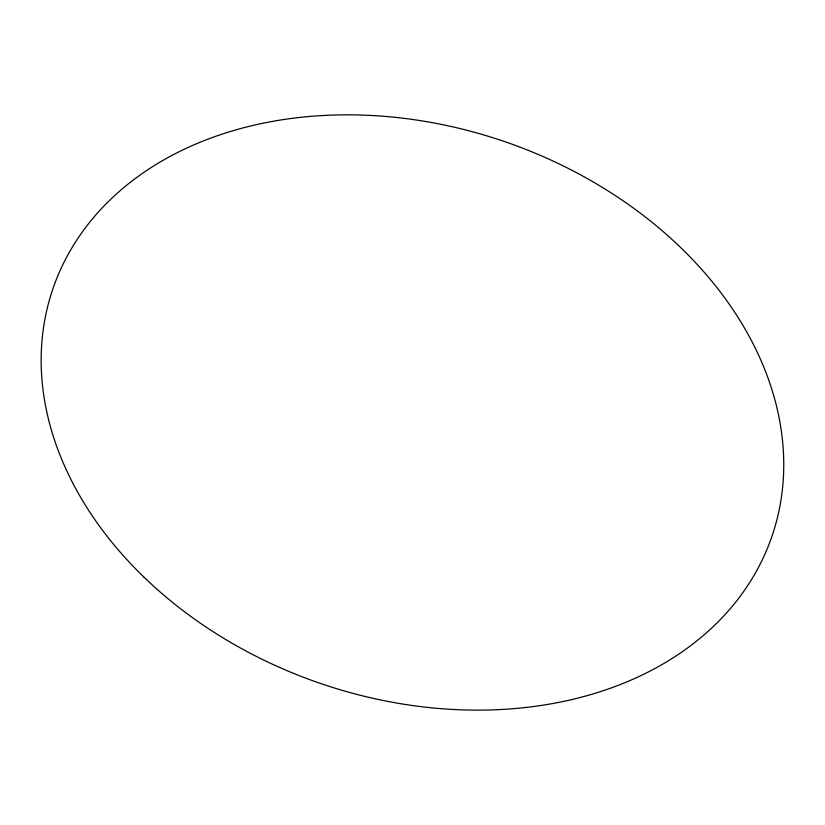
<?xml version="1.0" encoding="UTF-8"?>
<svg xmlns="http://www.w3.org/2000/svg" width="825" height="825" viewBox="0 0 825 825"><rect width="100%" height="100%" fill="white"/><g stroke="black" fill="none" stroke-linecap="round" stroke-linejoin="round"><path stroke-width="1.24" d="M143.767 576.953A380.232 286.151 19.1 0 0 768.725 545.098A380.232 286.151 19.1 0 0 324.854 115.407A380.232 286.151 19.1 0 0 143.767 576.953"/></g></svg>
